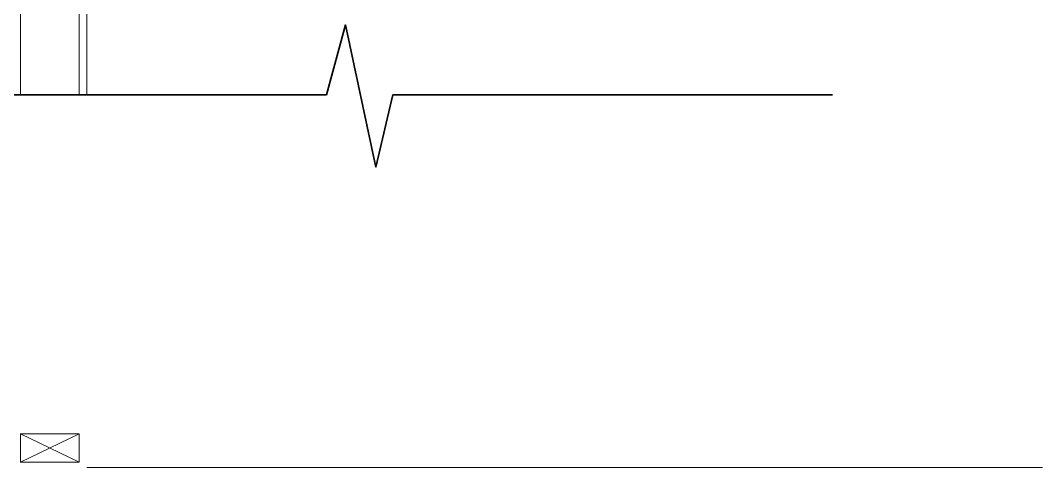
# Model space of a CAD drawing. Header units: metres. Extents: x -2 to 690, y -116 to 73.
# Drawn here: x 223.504 to 224.81, y 53.311 to 53.883 of the extents above; entities that cross this region are included whole.
import ezdxf

# ---------------------------------------------------------------- set-up
doc = ezdxf.new("R2010")
doc.units = ezdxf.units.M
doc.header["$LTSCALE"] = 5
doc.header["$MEASUREMENT"] = 0
for name, color, linetype, lineweight in [('A-ANNO-SYMB', 3, 'Continuous', 18), ('A-DETL-MBND', 3, 'Continuous', 18), ('A-ELEV-MBE1', 7, 'Continuous', 35), ('A-WALL-STUD', 3, 'Continuous', 18)]:
    doc.layers.add(name, color=color, linetype=linetype, lineweight=lineweight)

msp = doc.modelspace()

# ---------------------------------------------------------------- linework, layer by layer
at = {"layer": 'A-ANNO-SYMB'}
msp.add_line((223.5885, 53.311), (224.8102, 53.311), dxfattribs=at)
for points in [[(223.5035, 53.788), (223.5035, 54.9234)], [(223.5785, 54.9234), (223.5785, 53.788)], [(223.5885, 54.9234), (223.5885, 53.788)]]:
    msp.add_lwpolyline(points, dxfattribs=at)
at = {"layer": 'A-DETL-MBND'}
msp.add_lwpolyline([(223.5785, 54.9234), (223.5785, 53.788)], dxfattribs=at)
at = {"layer": 'A-ELEV-MBE1'}
msp.add_lwpolyline([(223.406, 53.788), (223.8947, 53.788), (223.9191, 53.8772), (223.958, 53.6954), (223.9798, 53.788), (224.5416, 53.788)], dxfattribs=at)
at = {"layer": 'A-WALL-STUD'}
for p, q in [((223.5035, 53.318), (223.5785, 53.354)), ((223.5785, 53.318), (223.5035, 53.354))]:
    msp.add_line(p, q, dxfattribs=at)
msp.add_lwpolyline([(223.5035, 53.318), (223.5785, 53.318), (223.5785, 53.354), (223.5035, 53.354)], close=True, dxfattribs=at)

doc.saveas('drawing.dxf')
